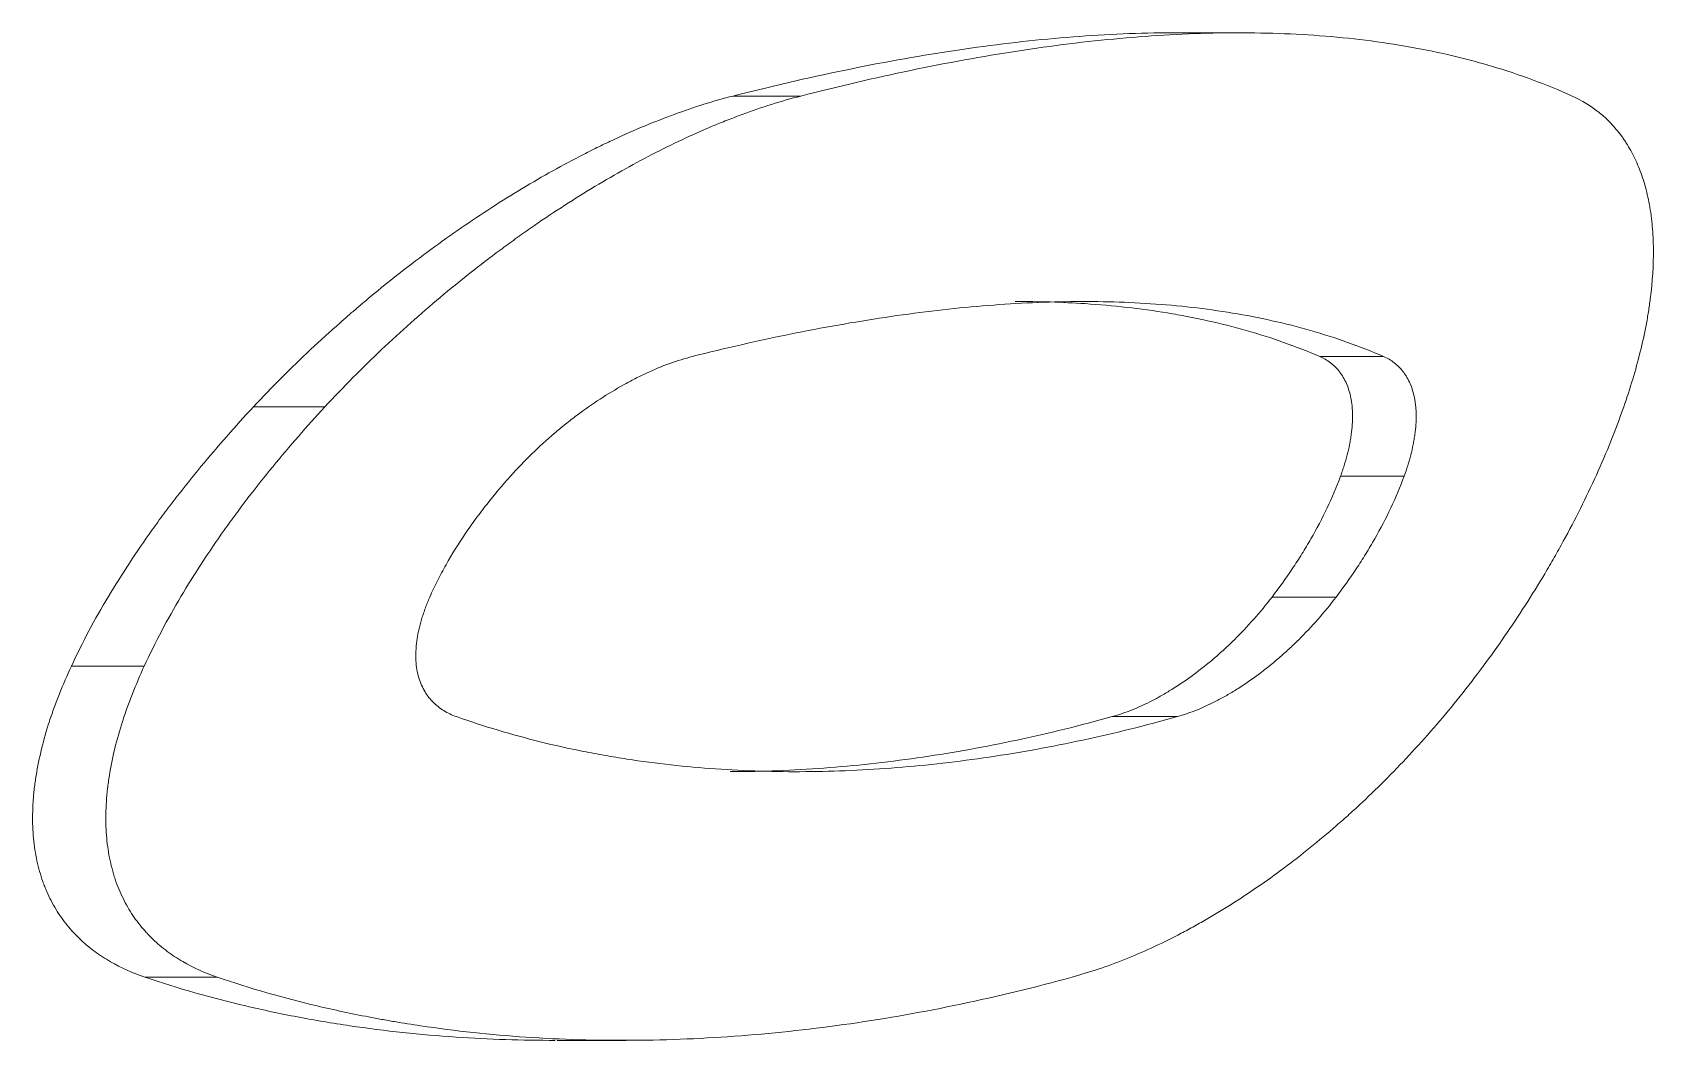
# Model space of a CAD drawing. Header units: millimetres. Extents: x 4664 to 8864, y -38 to 2932.
# Drawn here: x 8285.962 to 8288.064, y 2172.982 to 2174.289 of the extents above; entities that cross this region are included whole.
import ezdxf

# ---------------------------------------------------------------- set-up
doc = ezdxf.new("R2010")
doc.units = ezdxf.units.MM

msp = doc.modelspace()

# ---------------------------------------------------------------- linework, layer by layer
at = {"lineweight": 5}
for p, q in [((8287.4405, 2174.2886), (8287.5244, 2174.2886)), ((8286.8704, 2174.2066), (8286.9582, 2174.2066)), ((8287.6315, 2173.869), (8287.7142, 2173.869)), ((8286.2483, 2173.8036), (8286.341, 2173.8036)), ((8287.6584, 2173.714), (8287.741, 2173.714)), ((8287.5696, 2173.5572), (8287.6527, 2173.5572)), ((8286.0122, 2173.4677), (8286.1067, 2173.4677)), ((8287.3623, 2173.4022), (8287.4468, 2173.4022)), ((8286.1075, 2173.0646), (8286.2013, 2173.0646)), ((8286.7318, 2172.9826), (8286.6422, 2172.9826))]:
    msp.add_line(p, q, dxfattribs=at)
for points, knots in [([(8286.8704, 2174.2066), (8286.9191, 2174.219), (8286.967, 2174.2301), (8287.0612, 2174.2496), (8287.1075, 2174.258), (8287.1986, 2174.2719), (8287.2432, 2174.2773), (8287.331, 2174.2852), (8287.374, 2174.2876), (8287.425, 2174.2885), (8287.4337, 2174.2886), (8287.4423, 2174.2886)], [0, 0, 0, 0, 0.237721, 0.237721, 0.475441, 0.475441, 0.713162, 0.713162, 0.950882, 0.950882, 1, 1, 1, 1]), ([(8286.9582, 2174.2066), (8287.0067, 2174.219), (8287.0543, 2174.2302), (8287.1479, 2174.2496), (8287.1939, 2174.258), (8287.2844, 2174.2719), (8287.3288, 2174.2774), (8287.4159, 2174.2852), (8287.4587, 2174.2876), (8287.5425, 2174.2891), (8287.5836, 2174.2881), (8287.664, 2174.2826), (8287.7034, 2174.278), (8287.761, 2174.2681), (8287.7799, 2174.2643), (8287.8034, 2174.2589), (8287.808, 2174.2578), (8287.8174, 2174.2555), (8287.8313, 2174.2519), (8287.845, 2174.2481), (8287.8903, 2174.2347), (8287.9253, 2174.2218), (8287.9589, 2174.2066)], [0, 0, 0, 0, 0.125, 0.125, 0.25, 0.25, 0.375, 0.375, 0.5, 0.5, 0.625, 0.625, 0.75, 0.75, 0.8125, 0.8125, 0.828125, 0.828125, 0.84375, 0.875, 0.875, 1, 1, 1, 1]), ([(8286.2483, 2173.8036), (8286.2604, 2173.8165), (8286.2726, 2173.8292), (8286.2974, 2173.854), (8286.3099, 2173.8661), (8286.3352, 2173.8898), (8286.3479, 2173.9014), (8286.3672, 2173.9185), (8286.3737, 2173.9241), (8286.3867, 2173.9352), (8286.3932, 2173.9408), (8286.4259, 2173.9679), (8286.4521, 2173.9883), (8286.5047, 2174.0269), (8286.531, 2174.0451), (8286.5838, 2174.0791), (8286.6102, 2174.095), (8286.6499, 2174.1171), (8286.6632, 2174.1242), (8286.6798, 2174.1327), (8286.6831, 2174.1343), (8286.6898, 2174.1377), (8286.6931, 2174.1393), (8286.703, 2174.1442), (8286.7096, 2174.1473), (8286.7426, 2174.1626), (8286.7686, 2174.1735), (8286.82, 2174.1923), (8286.8453, 2174.2003), (8286.8704, 2174.2066)], [0, 0, 0, 0, 0.0625, 0.0625, 0.125, 0.125, 0.1875, 0.1875, 0.21875, 0.21875, 0.25, 0.25, 0.375, 0.375, 0.5, 0.5, 0.625, 0.625, 0.6875, 0.6875, 0.703125, 0.703125, 0.71875, 0.71875, 0.75, 0.75, 0.875, 0.875, 1, 1, 1, 1]), ([(8286.341, 2173.8036), (8286.353, 2173.8166), (8286.3652, 2173.8293), (8286.3898, 2173.8541), (8286.4022, 2173.8662), (8286.4396, 2173.9017), (8286.4649, 2173.9242), (8286.5162, 2173.9671), (8286.5421, 2173.9875), (8286.5749, 2174.0118), (8286.5814, 2174.0166), (8286.5913, 2174.0237), (8286.5946, 2174.0261), (8286.6012, 2174.0307), (8286.6177, 2174.0423), (8286.6342, 2174.0534), (8286.6737, 2174.079), (8286.6999, 2174.0949), (8286.7522, 2174.1243), (8286.7783, 2174.1378), (8286.8174, 2174.1561), (8286.8304, 2174.1619), (8286.8498, 2174.1701), (8286.8563, 2174.1727), (8286.8693, 2174.1778), (8286.8757, 2174.1803), (8286.9079, 2174.1922), (8286.9332, 2174.2002), (8286.9582, 2174.2066)], [0, 0, 0, 0, 0.0625, 0.0625, 0.125, 0.125, 0.25, 0.25, 0.375, 0.375, 0.40625, 0.40625, 0.421875, 0.421875, 0.4375, 0.5, 0.5, 0.625, 0.625, 0.75, 0.75, 0.8125, 0.8125, 0.84375, 0.84375, 0.875, 0.875, 1, 1, 1, 1]), ([(8287.9589, 2174.2066), (8287.9714, 2174.201), (8287.9831, 2174.1939), (8287.9991, 2174.1811), (8288.0042, 2174.1764), (8288.0139, 2174.1663), (8288.0185, 2174.1608), (8288.0239, 2174.1535), (8288.0249, 2174.152), (8288.027, 2174.1489), (8288.0281, 2174.1473), (8288.0311, 2174.1426), (8288.033, 2174.1394), (8288.0386, 2174.1293), (8288.0453, 2174.1152), (8288.0534, 2174.0919), (8288.0574, 2174.0748), (8288.0599, 2174.0614), (8288.061, 2174.0546), (8288.0618, 2174.0475), (8288.0624, 2174.0428), (8288.0626, 2174.0403), (8288.0637, 2174.0282), (8288.0642, 2174.0183), (8288.0645, 2173.9877), (8288.0631, 2173.9663), (8288.0595, 2173.9384), (8288.0583, 2173.93), (8288.0569, 2173.9214), (8288.0559, 2173.9156), (8288.0553, 2173.9127), (8288.0526, 2173.8982), (8288.05, 2173.8866), (8288.0413, 2173.8514), (8288.0342, 2173.8276), (8288.0257, 2173.8036)], [0, 0, 0, 0, 0.125, 0.125, 0.1875, 0.1875, 0.25, 0.25, 0.265625, 0.265625, 0.28125, 0.28125, 0.3125, 0.3125, 0.375, 0.4375, 0.5, 0.5, 0.53125, 0.546875, 0.546875, 0.5625, 0.5625, 0.625, 0.625, 0.75, 0.75, 0.78125, 0.796875, 0.796875, 0.8125, 0.8125, 0.875, 0.875, 1, 1, 1, 1]), ([(8286.8176, 2173.869), (8286.8606, 2173.8798), (8286.903, 2173.8895), (8286.9864, 2173.9065), (8287.0274, 2173.9137), (8287.1081, 2173.9258), (8287.1477, 2173.9306), (8287.2257, 2173.9374), (8287.264, 2173.9395), (8287.3391, 2173.9407), (8287.376, 2173.9399), (8287.4482, 2173.9351), (8287.4836, 2173.9311), (8287.5355, 2173.9225), (8287.5526, 2173.9192), (8287.5864, 2173.9117), (8287.6031, 2173.9075), (8287.6521, 2173.8934), (8287.6837, 2173.8822), (8287.7142, 2173.869)], [0, 0, 0, 0, 0.125, 0.125, 0.25, 0.25, 0.375, 0.375, 0.5, 0.5, 0.625, 0.625, 0.75, 0.75, 0.8125, 0.8125, 0.875, 0.875, 1, 1, 1, 1]), ([(8287.2365, 2173.9403), (8287.2672, 2173.9404), (8287.2975, 2173.9395), (8287.3636, 2173.9351), (8287.3992, 2173.9311), (8287.4428, 2173.924), (8287.4515, 2173.9224), (8287.4687, 2173.9191), (8287.4773, 2173.9173), (8287.5028, 2173.9117), (8287.5196, 2173.9075), (8287.569, 2173.8934), (8287.6008, 2173.8822), (8287.6315, 2173.869)], [0, 0, 0, 0, 0.21404, 0.21404, 0.476026, 0.476026, 0.541523, 0.541523, 0.60702, 0.60702, 0.738013, 0.738013, 1, 1, 1, 1]), ([(8286.5818, 2173.714), (8286.5909, 2173.7241), (8286.6002, 2173.7337), (8286.6191, 2173.7521), (8286.6287, 2173.7608), (8286.6433, 2173.7733), (8286.6482, 2173.7774), (8286.6557, 2173.7833), (8286.6582, 2173.7853), (8286.6631, 2173.7892), (8286.6656, 2173.7911), (8286.6781, 2173.8004), (8286.6881, 2173.8074), (8286.7082, 2173.8204), (8286.7182, 2173.8265), (8286.7333, 2173.8349), (8286.7383, 2173.8376), (8286.7458, 2173.8415), (8286.7484, 2173.8428), (8286.7534, 2173.8452), (8286.7559, 2173.8464), (8286.7685, 2173.8522), (8286.7784, 2173.8564), (8286.7982, 2173.8635), (8286.808, 2173.8666), (8286.8176, 2173.869)], [0, 0, 0, 0, 0.125, 0.125, 0.25, 0.25, 0.3125, 0.3125, 0.34375, 0.34375, 0.375, 0.375, 0.5, 0.5, 0.625, 0.625, 0.6875, 0.6875, 0.71875, 0.71875, 0.75, 0.75, 0.875, 0.875, 1, 1, 1, 1]), ([(8287.6315, 2173.869), (8287.6364, 2173.8669), (8287.6411, 2173.8642), (8287.6475, 2173.8593), (8287.6496, 2173.8575), (8287.6525, 2173.8546), (8287.6535, 2173.8536), (8287.6554, 2173.8515), (8287.6563, 2173.8504), (8287.6607, 2173.8447), (8287.6637, 2173.8396), (8287.6686, 2173.8283), (8287.6705, 2173.822), (8287.6722, 2173.8133), (8287.6725, 2173.8116), (8287.6731, 2173.808), (8287.6737, 2173.8025), (8287.674, 2173.7967), (8287.6741, 2173.785), (8287.6736, 2173.7767), (8287.6721, 2173.7659), (8287.6718, 2173.7637), (8287.671, 2173.7593), (8287.6698, 2173.7526), (8287.6672, 2173.7414), (8287.6646, 2173.7323), (8287.6624, 2173.7255), (8287.6617, 2173.7232), (8287.6601, 2173.7186), (8287.6593, 2173.7163), (8287.6584, 2173.714)], [0, 0, 0, 0, 0.125, 0.125, 0.1875, 0.1875, 0.21875, 0.21875, 0.25, 0.25, 0.375, 0.375, 0.5, 0.5, 0.53125, 0.53125, 0.5625, 0.625, 0.625, 0.75, 0.75, 0.78125, 0.78125, 0.8125, 0.875, 0.9375, 0.9375, 0.96875, 0.96875, 1, 1, 1, 1]), ([(8287.7142, 2173.869), (8287.7192, 2173.8669), (8287.7238, 2173.8642), (8287.7323, 2173.8576), (8287.7362, 2173.8538), (8287.7406, 2173.8481), (8287.7414, 2173.8469), (8287.743, 2173.8445), (8287.7454, 2173.8408), (8287.7474, 2173.8367), (8287.7511, 2173.8282), (8287.753, 2173.8219), (8287.7547, 2173.8133), (8287.755, 2173.8116), (8287.7555, 2173.808), (8287.7557, 2173.8061), (8287.7563, 2173.8005), (8287.7565, 2173.7967), (8287.7566, 2173.7849), (8287.756, 2173.7766), (8287.7546, 2173.7659), (8287.7542, 2173.7637), (8287.7535, 2173.7593), (8287.7531, 2173.7571), (8287.7518, 2173.7504), (8287.7507, 2173.7459), (8287.7472, 2173.7324), (8287.7443, 2173.7232), (8287.741, 2173.714)], [0, 0, 0, 0, 0.125, 0.125, 0.25, 0.25, 0.28125, 0.28125, 0.3125, 0.375, 0.375, 0.5, 0.5, 0.53125, 0.53125, 0.5625, 0.5625, 0.625, 0.625, 0.75, 0.75, 0.78125, 0.78125, 0.8125, 0.8125, 0.875, 0.875, 1, 1, 1, 1]), ([(8286.0122, 2173.4677), (8286.0193, 2173.4831), (8286.027, 2173.4983), (8286.043, 2173.5283), (8286.0514, 2173.5432), (8286.069, 2173.5725), (8286.0781, 2173.587), (8286.097, 2173.6157), (8286.1067, 2173.6299), (8286.1218, 2173.651), (8286.1295, 2173.6615), (8286.1399, 2173.6754), (8286.1452, 2173.6823), (8286.1585, 2173.6994), (8286.1693, 2173.713), (8286.2023, 2173.7528), (8286.225, 2173.7786), (8286.2483, 2173.8036)], [0, 0, 0, 0, 0.125, 0.125, 0.25, 0.25, 0.375, 0.375, 0.5, 0.5, 0.5625, 0.59375, 0.625, 0.625, 0.75, 0.75, 1, 1, 1, 1]), ([(8286.1067, 2173.4677), (8286.1138, 2173.4831), (8286.1214, 2173.4983), (8286.1373, 2173.5283), (8286.1456, 2173.5431), (8286.163, 2173.5724), (8286.1721, 2173.5869), (8286.1908, 2173.6156), (8286.2005, 2173.6298), (8286.2154, 2173.6509), (8286.223, 2173.6614), (8286.2308, 2173.6718), (8286.236, 2173.6787), (8286.2386, 2173.6822), (8286.2518, 2173.6994), (8286.2625, 2173.7129), (8286.2953, 2173.7528), (8286.3178, 2173.7786), (8286.341, 2173.8036)], [0, 0, 0, 0, 0.125, 0.125, 0.25, 0.25, 0.375, 0.375, 0.5, 0.5, 0.5625, 0.59375, 0.59375, 0.625, 0.625, 0.75, 0.75, 1, 1, 1, 1]), ([(8288.0257, 2173.8036), (8288.0205, 2173.7887), (8288.0149, 2173.7739), (8288.0031, 2173.7445), (8287.9969, 2173.7299), (8287.9838, 2173.7009), (8287.9769, 2173.6865), (8287.9626, 2173.6579), (8287.9552, 2173.6437), (8287.9435, 2173.6225), (8287.9376, 2173.612), (8287.9316, 2173.6015), (8287.9275, 2173.5945), (8287.9254, 2173.591), (8287.9151, 2173.5736), (8287.9066, 2173.5599), (8287.8806, 2173.5194), (8287.8624, 2173.4932), (8287.8435, 2173.4677)], [0, 0, 0, 0, 0.125, 0.125, 0.25, 0.25, 0.375, 0.375, 0.5, 0.5, 0.5625, 0.59375, 0.59375, 0.625, 0.625, 0.75, 0.75, 1, 1, 1, 1]), ([(8286.4771, 2173.5572), (8286.4802, 2173.5644), (8286.4836, 2173.5714), (8286.4906, 2173.5854), (8286.4943, 2173.5923), (8286.5059, 2173.6128), (8286.5142, 2173.6262), (8286.5254, 2173.6426), (8286.5277, 2173.6459), (8286.5323, 2173.6524), (8286.5346, 2173.6556), (8286.5417, 2173.6653), (8286.5465, 2173.6716), (8286.5612, 2173.6903), (8286.5714, 2173.7023), (8286.5818, 2173.714)], [0, 0, 0, 0, 0.125, 0.125, 0.25, 0.25, 0.5, 0.5, 0.5625, 0.5625, 0.625, 0.625, 0.75, 0.75, 1, 1, 1, 1]), ([(8287.6584, 2173.714), (8287.6533, 2173.7), (8287.6474, 2173.6863), (8287.6346, 2173.6592), (8287.6276, 2173.6458), (8287.6181, 2173.6294), (8287.6162, 2173.6261), (8287.6123, 2173.6195), (8287.6103, 2173.6163), (8287.6043, 2173.6066), (8287.6001, 2173.6002), (8287.5875, 2173.5813), (8287.5787, 2173.5691), (8287.5696, 2173.5572)], [0, 0, 0, 0, 0.25, 0.25, 0.5, 0.5, 0.5625, 0.5625, 0.625, 0.625, 0.75, 0.75, 1, 1, 1, 1]), ([(8287.741, 2173.714), (8287.7358, 2173.7), (8287.73, 2173.6863), (8287.7173, 2173.6592), (8287.7103, 2173.6459), (8287.7009, 2173.6294), (8287.699, 2173.6261), (8287.6951, 2173.6196), (8287.6932, 2173.6163), (8287.6872, 2173.6066), (8287.6831, 2173.6002), (8287.6705, 2173.5813), (8287.6618, 2173.5691), (8287.6527, 2173.5572)], [0, 0, 0, 0, 0.25, 0.25, 0.5, 0.5, 0.5625, 0.5625, 0.625, 0.625, 0.75, 0.75, 1, 1, 1, 1]), ([(8286.5118, 2173.4022), (8286.506, 2173.4043), (8286.5004, 2173.4069), (8286.4902, 2173.4132), (8286.4854, 2173.4169), (8286.48, 2173.4224), (8286.4789, 2173.4235), (8286.4769, 2173.4259), (8286.4739, 2173.4295), (8286.4713, 2173.4335), (8286.4666, 2173.442), (8286.464, 2173.4482), (8286.4603, 2173.4622), (8286.4593, 2173.4697), (8286.4589, 2173.4816), (8286.459, 2173.4857), (8286.4594, 2173.492), (8286.4595, 2173.4941), (8286.46, 2173.4985), (8286.4603, 2173.5007), (8286.462, 2173.5116), (8286.4641, 2173.5206), (8286.4675, 2173.532), (8286.4683, 2173.5342), (8286.4698, 2173.5388), (8286.4707, 2173.5411), (8286.4732, 2173.548), (8286.4751, 2173.5526), (8286.4771, 2173.5572)], [0, 0, 0, 0, 0.125, 0.125, 0.25, 0.25, 0.28125, 0.28125, 0.3125, 0.375, 0.375, 0.5, 0.5, 0.625, 0.625, 0.6875, 0.6875, 0.71875, 0.71875, 0.75, 0.75, 0.875, 0.875, 0.90625, 0.90625, 0.9375, 0.9375, 1, 1, 1, 1]), ([(8287.5696, 2173.5572), (8287.5619, 2173.5472), (8287.554, 2173.5376), (8287.5376, 2173.5191), (8287.5293, 2173.5103), (8287.5164, 2173.4977), (8287.5121, 2173.4936), (8287.5034, 2173.4856), (8287.499, 2173.4817), (8287.4859, 2173.4705), (8287.4771, 2173.4635), (8287.4593, 2173.4503), (8287.4504, 2173.4442), (8287.4392, 2173.4372), (8287.4369, 2173.4358), (8287.4324, 2173.4331), (8287.4257, 2173.4291), (8287.419, 2173.4255), (8287.4057, 2173.4186), (8287.3969, 2173.4146), (8287.3795, 2173.4076), (8287.3709, 2173.4046), (8287.3623, 2173.4022)], [0, 0, 0, 0, 0.125, 0.125, 0.25, 0.25, 0.3125, 0.3125, 0.375, 0.375, 0.5, 0.5, 0.625, 0.625, 0.65625, 0.65625, 0.6875, 0.75, 0.75, 0.875, 0.875, 1, 1, 1, 1]), ([(8287.6527, 2173.5572), (8287.645, 2173.5471), (8287.6371, 2173.5375), (8287.6209, 2173.5191), (8287.6126, 2173.5103), (8287.6, 2173.4978), (8287.5957, 2173.4937), (8287.5893, 2173.4877), (8287.5871, 2173.4858), (8287.5828, 2173.4819), (8287.5806, 2173.48), (8287.5697, 2173.4706), (8287.5609, 2173.4636), (8287.5433, 2173.4505), (8287.5345, 2173.4444), (8287.5213, 2173.436), (8287.5168, 2173.4333), (8287.5102, 2173.4295), (8287.508, 2173.4282), (8287.5035, 2173.4258), (8287.5013, 2173.4246), (8287.4902, 2173.4188), (8287.4814, 2173.4147), (8287.464, 2173.4076), (8287.4553, 2173.4046), (8287.4468, 2173.4022)], [0, 0, 0, 0, 0.125, 0.125, 0.25, 0.25, 0.3125, 0.3125, 0.34375, 0.34375, 0.375, 0.375, 0.5, 0.5, 0.625, 0.625, 0.6875, 0.6875, 0.71875, 0.71875, 0.75, 0.75, 0.875, 0.875, 1, 1, 1, 1]), ([(8286.1075, 2173.0646), (8286.0918, 2173.0699), (8286.0768, 2173.0765), (8286.0558, 2173.0886), (8286.049, 2173.093), (8286.0392, 2173.1003), (8286.0343, 2173.1041), (8286.0297, 2173.1081), (8286.0266, 2173.1108), (8286.0251, 2173.1122), (8286.0176, 2173.1193), (8286.012, 2173.1253), (8286.0016, 2173.1383), (8285.9967, 2173.1451), (8285.9879, 2173.1597), (8285.9838, 2173.1675), (8285.9794, 2173.1778), (8285.9785, 2173.1798), (8285.9768, 2173.1841), (8285.976, 2173.1862), (8285.9737, 2173.1927), (8285.9723, 2173.1972), (8285.9684, 2173.2107), (8285.9644, 2173.2294), (8285.9625, 2173.2495), (8285.9617, 2173.2703), (8285.9619, 2173.2811), (8285.9628, 2173.295), (8285.963, 2173.2978), (8285.9635, 2173.3034), (8285.9644, 2173.3118), (8285.9656, 2173.3203), (8285.9684, 2173.3375), (8285.9708, 2173.349), (8285.9765, 2173.3724), (8285.9799, 2173.3842), (8285.9857, 2173.4021), (8285.9878, 2173.4081), (8285.9921, 2173.4201), (8285.9944, 2173.426), (8286.0015, 2173.4439), (8286.0067, 2173.4558), (8286.0122, 2173.4677)], [0, 0, 0, 0, 0.125, 0.125, 0.1875, 0.1875, 0.21875, 0.234375, 0.234375, 0.25, 0.25, 0.3125, 0.3125, 0.375, 0.375, 0.4375, 0.4375, 0.453125, 0.453125, 0.46875, 0.46875, 0.5, 0.5, 0.5625, 0.625, 0.625, 0.6875, 0.6875, 0.703125, 0.703125, 0.71875, 0.75, 0.75, 0.8125, 0.8125, 0.875, 0.875, 0.90625, 0.90625, 0.9375, 0.9375, 1, 1, 1, 1]), ([(8286.2013, 2173.0646), (8286.1856, 2173.0699), (8286.1707, 2173.0766), (8286.1498, 2173.0887), (8286.1431, 2173.0932), (8286.1301, 2173.1028), (8286.1239, 2173.108), (8286.1165, 2173.1151), (8286.1151, 2173.1166), (8286.1122, 2173.1195), (8286.1108, 2173.121), (8286.1066, 2173.1256), (8286.1039, 2173.1287), (8286.0961, 2173.1385), (8286.0913, 2173.1453), (8286.0825, 2173.1599), (8286.0786, 2173.1677), (8286.0733, 2173.1799), (8286.0708, 2173.1862), (8286.0686, 2173.1928), (8286.0672, 2173.1972), (8286.0665, 2173.1995), (8286.0633, 2173.2109), (8286.0593, 2173.2297), (8286.0565, 2173.2598), (8286.0569, 2173.2812), (8286.058, 2173.2977), (8286.0585, 2173.3033), (8286.0598, 2173.3146), (8286.0606, 2173.3203), (8286.0633, 2173.3375), (8286.0657, 2173.3491), (8286.0714, 2173.3724), (8286.0748, 2173.3842), (8286.0805, 2173.402), (8286.0825, 2173.4079), (8286.0857, 2173.4169), (8286.0868, 2173.4199), (8286.0891, 2173.4259), (8286.0949, 2173.4408), (8286.1013, 2173.4557), (8286.1067, 2173.4677)], [0, 0, 0, 0, 0.125, 0.125, 0.1875, 0.1875, 0.25, 0.25, 0.265625, 0.265625, 0.28125, 0.28125, 0.3125, 0.3125, 0.375, 0.375, 0.4375, 0.4375, 0.46875, 0.484375, 0.484375, 0.5, 0.5, 0.5625, 0.625, 0.6875, 0.6875, 0.71875, 0.71875, 0.75, 0.75, 0.8125, 0.8125, 0.875, 0.875, 0.90625, 0.90625, 0.921875, 0.921875, 0.9375, 1, 1, 1, 1]), ([(8287.8435, 2173.4677), (8287.8337, 2173.4544), (8287.8237, 2173.4414), (8287.8035, 2173.4161), (8287.7933, 2173.4038), (8287.7622, 2173.3677), (8287.741, 2173.3448), (8287.7085, 2173.3121), (8287.6976, 2173.3015), (8287.681, 2173.2859), (8287.6754, 2173.2808), (8287.6642, 2173.2707), (8287.6586, 2173.2657), (8287.6304, 2173.2412), (8287.6078, 2173.223), (8287.5623, 2173.189), (8287.5394, 2173.1733), (8287.505, 2173.1516), (8287.4935, 2173.1446), (8287.4761, 2173.1347), (8287.4704, 2173.1315), (8287.4617, 2173.1267), (8287.4588, 2173.1252), (8287.453, 2173.1221), (8287.4501, 2173.1206), (8287.4241, 2173.1072), (8287.4011, 2173.0966), (8287.3555, 2173.0784), (8287.3329, 2173.0708), (8287.3104, 2173.0646)], [0, 0, 0, 0, 0.0625, 0.0625, 0.125, 0.125, 0.25, 0.25, 0.3125, 0.3125, 0.34375, 0.34375, 0.375, 0.375, 0.5, 0.5, 0.625, 0.625, 0.6875, 0.6875, 0.71875, 0.71875, 0.734375, 0.734375, 0.75, 0.75, 0.875, 0.875, 1, 1, 1, 1]), ([(8287.4468, 2173.4022), (8287.4057, 2173.3907), (8287.3239, 2173.3705), (8287.243, 2173.3558), (8287.1626, 2173.3439), (8287.1226, 2173.3393), (8287.0431, 2173.333), (8287.0036, 2173.3312), (8286.9252, 2173.3306), (8286.8863, 2173.3318), (8286.8091, 2173.3372), (8286.7708, 2173.3414), (8286.7234, 2173.3487), (8286.7139, 2173.3502), (8286.695, 2173.3536), (8286.6856, 2173.3553), (8286.6575, 2173.3609), (8286.6389, 2173.3651), (8286.5836, 2173.3788), (8286.5473, 2173.3896), (8286.5118, 2173.4022)], [0, 0, 0, 0, 0.125, 0.25, 0.25, 0.375, 0.375, 0.5, 0.5, 0.625, 0.625, 0.75, 0.75, 0.78125, 0.78125, 0.8125, 0.8125, 0.875, 0.875, 1, 1, 1, 1]), ([(8287.3623, 2173.4022), (8287.3209, 2173.3907), (8287.2386, 2173.3705), (8287.1572, 2173.3558), (8287.0762, 2173.3439), (8287.0359, 2173.3393), (8286.9559, 2173.333), (8286.9161, 2173.3312), (8286.8733, 2173.3309), (8286.8699, 2173.3309), (8286.8666, 2173.3309)], [0, 0, 0, 0, 0.244812, 0.489625, 0.489625, 0.734437, 0.734437, 0.97925, 0.97925, 1, 1, 1, 1]), ([(8286.6399, 2172.9826), (8286.5968, 2172.9826), (8286.554, 2172.984), (8286.4651, 2172.9899), (8286.4192, 2172.9948), (8286.3622, 2173.0032), (8286.3509, 2173.005), (8286.3282, 2173.0088), (8286.3169, 2173.0108), (8286.2831, 2173.0173), (8286.2607, 2173.022), (8286.1941, 2173.0377), (8286.1504, 2173.0501), (8286.1075, 2173.0646)], [0, 0, 0, 0, 0.234838, 0.234838, 0.489892, 0.489892, 0.553656, 0.553656, 0.617419, 0.617419, 0.744946, 0.744946, 1, 1, 1, 1]), ([(8287.3104, 2173.0646), (8287.2621, 2173.0513), (8287.1657, 2173.028), (8287.0703, 2173.0111), (8286.9752, 2172.9974), (8286.9279, 2172.9922), (8286.8339, 2172.985), (8286.7871, 2172.983), (8286.6941, 2172.9824), (8286.6478, 2172.9837), (8286.556, 2172.9899), (8286.5104, 2172.9948), (8286.4539, 2173.0032), (8286.4427, 2173.005), (8286.4258, 2173.0078), (8286.4202, 2173.0088), (8286.409, 2173.0109), (8286.381, 2173.0161), (8286.3532, 2173.022), (8286.2872, 2173.0377), (8286.2439, 2173.0501), (8286.2013, 2173.0646)], [0, 0, 0, 0, 0.125, 0.25, 0.25, 0.375, 0.375, 0.5, 0.5, 0.625, 0.625, 0.75, 0.75, 0.78125, 0.78125, 0.796875, 0.796875, 0.8125, 0.875, 0.875, 1, 1, 1, 1])]:
    msp.add_open_spline(points, degree=3, knots=knots, dxfattribs=at)

doc.saveas('drawing.dxf')
